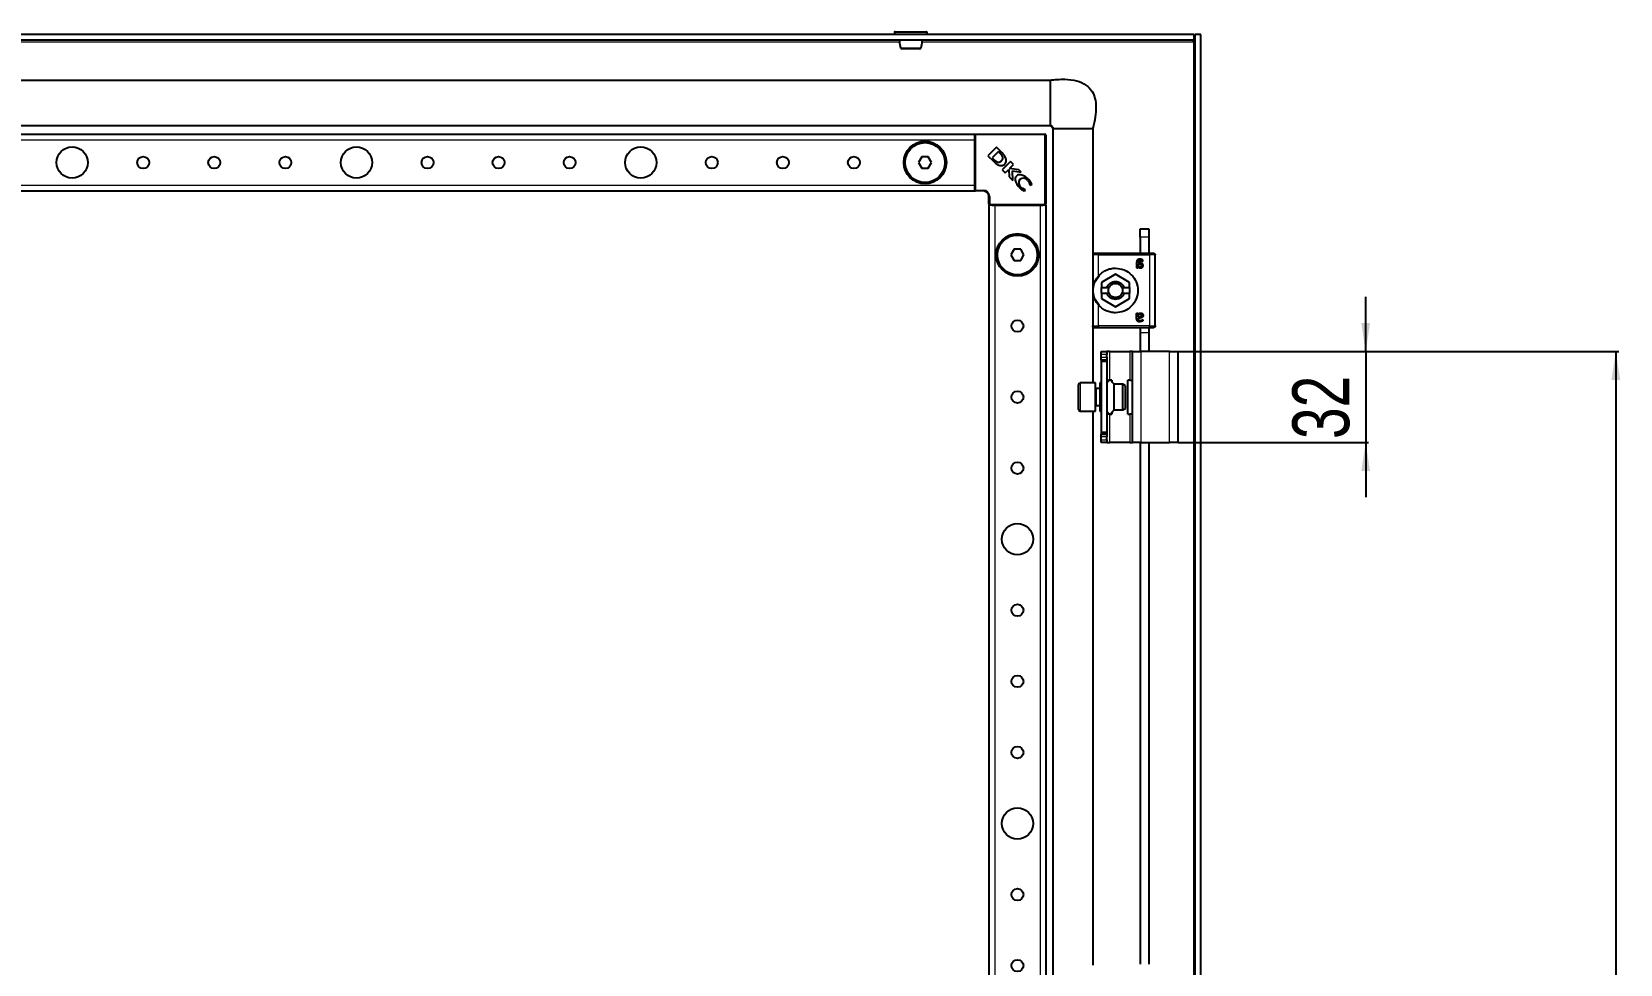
# Model space of a CAD drawing. Header units: millimetres. Extents: x -542 to 1728, y -422 to 1043.
# Drawn here: x 1169 to 1728, y 564 to 892 of the extents above; entities that cross this region are included whole.
import ezdxf

# ---------------------------------------------------------------- set-up
doc = ezdxf.new("R2010")
doc.units = ezdxf.units.MM
doc.layers.add('FORMAT', color=7, linetype='Continuous')
doc.styles.add('SLDTEXTSTYLE0', font='TXT', dxfattribs={"width": 0.75})
doc.dimstyles.new('SLDDIMSTYLE0', dxfattribs={"dimtxt": 20, "dimasz": 10, "dimexe": 0, "dimexo": 0.0625, "dimgap": 5, "dimtad": 2, "dimdec": 1, "dimrnd": 1e-09, "dimzin": 12, "dimdsep": 46, "dimtxsty": 'SLDTEXTSTYLE0', "dimsah": 1, "dimcen": 0.09, "dimadec": 0, "dimazin": 3, "dimtfac": 1, "dimtofl": 0, "dimtmove": 0, "dimatfit": 3, "dimfxl": 0, "dimfrac": 2, "dimtolj": 1, "dimtzin": 12, "dimarcsym": 0})
doc.dimstyles.new('SLDDIMSTYLE1', dxfattribs={"dimtxt": 20, "dimasz": 10, "dimexe": 0, "dimexo": 0.0625, "dimgap": 5, "dimtad": 2, "dimdec": 1, "dimrnd": 1e-09, "dimzin": 12, "dimdsep": 46, "dimtxsty": 'SLDTEXTSTYLE0', "dimsah": 1, "dimcen": 0.09, "dimadec": 0, "dimazin": 3, "dimtfac": 1, "dimtmove": 0, "dimatfit": 0, "dimfxl": 0, "dimfrac": 2, "dimtolj": 1, "dimtzin": 12, "dimarcsym": 0})

# ---------------------------------------------------------------- blocks, each defined once
blk = doc.blocks.new('_D_5')
at = {"layer": 'FORMAT'}
for p, q in [((1572.12, 779.63), (1727.11, 779.63)), ((1726.11, 779.63), (1726.11, -152.37)), ((1572.12, -152.37), (1727.11, -152.37))]:
    blk.add_line(p, q, dxfattribs=at)
for points in [[(1726.11, 779.63), (1724.58, 769.63), (1727.65, 769.63)], [(1726.11, -152.37), (1727.65, -142.37), (1724.58, -142.37)]]:
    blk.add_solid(points, dxfattribs=at)
at = {"layer": 'FORMAT', "insert": (1700.33, 291.46), "char_height": 20, "attachment_point": 1, "rotation": 90, "style": 'SLDTEXTSTYLE0'}
blk.add_mtext('932', dxfattribs=at)
blk = doc.blocks.new('_D_6')
at = {"layer": 'FORMAT'}
for p, q in [((1638.11, 779.63), (1638.11, 798.86)), ((1572.12, 779.63), (1639.11, 779.63)), ((1638.11, 779.63), (1638.11, 747.63)), ((1572.12, 747.63), (1639.11, 747.63)), ((1638.11, 747.63), (1638.11, 728.39))]:
    blk.add_line(p, q, dxfattribs=at)
for points in [[(1638.11, 779.63), (1639.65, 789.63), (1636.58, 789.63)], [(1638.11, 747.63), (1636.58, 737.63), (1639.65, 737.63)]]:
    blk.add_solid(points, dxfattribs=at)
at = {"layer": 'FORMAT', "insert": (1612.33, 748.85), "char_height": 20, "attachment_point": 1, "rotation": 90, "style": 'SLDTEXTSTYLE0'}
blk.add_mtext('32', dxfattribs=at)

msp = doc.modelspace()

# ---------------------------------------------------------------- linework, layer by layer
at = {"color": 7, "linetype": 'Continuous', "lineweight": 25}
for p, q in [((1577.81, 891.13), (788.41, 891.13)), ((1577.81, 889.13), (788.41, 889.13)), ((1472.36, 891.88), (1472.36, 891.13)), ((1472.61, 892.13), (1481.12, 892.13)), ((1481.12, 892.13), (1483.61, 892.13)), ((1483.86, 891.13), (1483.86, 891.88)), ((1577.72, 889.13), (1577.51, 888.53)), ((1577.81, 889.13), (1577.81, 891.13)), ((1578.11, -263.87), (1578.11, 891.13)), ((1580.11, 891.13), (1578.11, 891.13)), ((1580.11, -263.87), (1580.11, 891.13)), ((839.11, 875.13), (1527.11, 875.13)), ((839.11, 859.13), (1527.11, 859.13)), ((865.61, 856.13), (1500.61, 856.13)), ((1500.61, 855.83), (1500.61, 856.13)), ((1500.61, 855.18), (1500.61, 855.83)), ((1500.61, 854.13), (1500.61, 855.18)), ((1500.91, 856.13), (1525.31, 856.13)), ((1525.61, 855.83), (1525.61, 831.43)), ((1528.11, 858.13), (1528.11, -230.87)), ((1542.11, 858.13), (1542.11, 813.8)), ((1500.61, 838.13), (1500.61, 854.13)), ((1508.22, 851.48), (1505.26, 848.52)), ((1508.92, 849.96), (1506.74, 847.77)), ((1510.21, 849.49), (1508.22, 851.48)), ((1509.66, 849.23), (1508.92, 849.96)), ((1481.95, 848.13), (1480.8, 846.13)), ((1480.8, 846.13), (1481.95, 844.13)), ((1484.26, 848.13), (1481.95, 848.13)), ((1481.95, 844.13), (1484.26, 844.13)), ((1485.42, 846.13), (1484.26, 848.13)), ((1484.26, 844.13), (1485.42, 846.13)), ((1505.26, 848.52), (1507.15, 846.63)), ((1506.74, 847.77), (1507.42, 847.12)), ((1507.15, 846.63), (1507.16, 846.61)), ((1513.22, 846.47), (1510.26, 843.52)), ((1512.88, 844.04), (1514.27, 845.43)), ((1516.14, 843.55), (1512.88, 844.04)), ((1514.27, 845.43), (1513.22, 846.47)), ((1500.61, 837.07), (1500.61, 838.13)), ((1510.26, 843.52), (1511.32, 842.46)), ((1511.32, 842.46), (1512.56, 843.7)), ((1512.56, 843.7), (1512.73, 841.04)), ((1512.73, 841.04), (1514.02, 839.75)), ((1513.84, 843.23), (1516.94, 842.75)), ((1514.02, 839.75), (1513.84, 843.23)), ((1516.94, 842.75), (1516.14, 843.55)), ((1519.93, 838.33), (1520.06, 838.19)), ((1520.06, 838.19), (1520.75, 838.52)), ((865.61, 836.13), (1500.61, 836.13)), ((1500.61, 836.43), (1500.61, 837.07)), ((1500.61, 836.13), (1500.61, 836.43)), ((1503.61, 836.13), (1500.91, 836.13)), ((1505.61, 831.43), (1505.61, 834.13)), ((1517.98, 836.13), (1518.49, 836.38)), ((1518.49, 836.38), (1518.38, 836.48)), ((1505.61, 831.13), (1505.61, -203.87)), ((1505.61, 831.13), (1505.91, 831.13)), ((1506.56, 831.13), (1505.91, 831.13)), ((1506.56, 831.13), (1507.61, 831.13)), ((1507.61, 831.13), (1523.61, 831.13)), ((1523.61, 831.13), (1524.66, 831.13)), ((1525.31, 831.13), (1524.66, 831.13)), ((1525.31, 831.13), (1525.61, 831.13)), ((1525.61, 831.13), (1525.61, -203.87)), ((1558.81, 822.83), (1561.81, 822.83)), ((1558.81, 819.83), (1558.81, 822.83)), ((1561.81, 822.83), (1561.81, 819.83)), ((1558.81, 819.83), (1558.81, 814.13)), ((1561.81, 819.83), (1561.81, 814.13)), ((1514.45, 815.63), (1513.3, 813.63)), ((1513.3, 813.63), (1514.45, 811.63)), ((1516.76, 815.63), (1514.45, 815.63)), ((1514.45, 811.63), (1516.76, 811.63)), ((1517.92, 813.63), (1516.76, 815.63)), ((1516.76, 811.63), (1517.92, 813.63)), ((1542.11, 813.63), (1542.11, 788.63)), ((1562.11, 814.13), (1544.11, 814.13)), ((1557.55, 811.08), (1557.55, 809.22)), ((1558.08, 810.83), (1558.08, 811.05)), ((1558.46, 810.83), (1558.08, 810.83)), ((1558.08, 810.48), (1558.51, 810.48)), ((1558.08, 809.89), (1558.08, 810.48)), ((1562.71, 814.13), (1562.46, 814.13)), ((1564.11, 788.63), (1564.11, 813.63)), ((1542.94, 804.25), (1544.45, 806.51)), ((1550.11, 806.84), (1545.16, 803.98)), ((1555.06, 803.98), (1550.11, 806.84)), ((1558.01, 809.22), (1558.01, 809.5)), ((1545.16, 803.98), (1545.16, 802.13)), ((1545.16, 800.13), (1545.16, 802.13)), ((1545.16, 802.13), (1547.12, 802.13)), ((1545.16, 800.13), (1545.16, 798.27)), ((1545.16, 800.13), (1547.12, 800.13)), ((1547.82, 802.13), (1547.12, 802.13)), ((1547.12, 800.13), (1547.82, 800.13)), ((1553.1, 802.13), (1552.4, 802.13)), ((1552.4, 800.13), (1553.1, 800.13)), ((1553.1, 802.13), (1555.06, 802.13)), ((1553.1, 800.13), (1555.06, 800.13)), ((1555.06, 802.13), (1555.06, 803.98)), ((1555.06, 802.13), (1555.06, 800.13)), ((1555.06, 798.27), (1555.06, 800.13)), ((1544.45, 795.74), (1542.94, 798)), ((1545.16, 798.27), (1550.11, 795.41)), ((1550.11, 795.41), (1555.06, 798.27)), ((1542.11, 788.45), (1542.11, 768.63)), ((1544.11, 788.13), (1562.11, 788.13)), ((1557.55, 791.17), (1557.55, 793.03)), ((1558.01, 793.03), (1558.01, 792.75)), ((1558.08, 791.77), (1558.08, 792.36)), ((1558.51, 791.77), (1558.08, 791.77)), ((1558.46, 791.42), (1558.08, 791.42)), ((1558.08, 791.42), (1558.08, 791.2)), ((1558.81, 788.2), (1558.81, 786.33)), ((1561.81, 788.2), (1561.81, 786.33)), ((1562.46, 788.13), (1562.71, 788.13)), ((1558.81, 786.33), (1558.81, 779.63)), ((1561.81, 786.33), (1561.81, 779.63)), ((1545.11, 779.63), (1547.11, 779.63)), ((1545.11, 778.63), (1545.11, 779.63)), ((1545.11, 777.63), (1545.11, 778.63)), ((1545.11, 776.63), (1545.11, 777.63)), ((1547.11, 779.63), (1547.11, 778.63)), ((1548.11, 779.63), (1547.11, 779.63)), ((1547.11, 777.63), (1547.11, 778.63)), ((1547.11, 777.63), (1547.11, 776.63)), ((1548.11, 779.63), (1555.11, 779.63)), ((1556.11, 779.63), (1555.11, 779.63)), ((1556.11, 779.63), (1559.11, 779.63)), ((1556.11, 747.63), (1556.11, 779.63)), ((1569.11, 779.63), (1559.11, 779.63)), ((1569.11, 779.63), (1572.11, 779.63)), ((1572.11, 747.63), (1572.11, 779.63)), ((1547.11, 776.63), (1545.11, 776.63)), ((1545.11, 776.63), (1545.11, 776.13)), ((1547.11, 776.13), (1545.11, 776.13)), ((1545.11, 776.13), (1545.11, 751.13)), ((1547.11, 776.63), (1547.11, 776.13)), ((1547.11, 776.13), (1547.11, 751.13)), ((1537.11, 761.37), (1537.11, 768.03)), ((1543.11, 768.63), (1537.71, 768.63)), ((1543.11, 761.07), (1543.11, 768.63)), ((1544.61, 766.63), (1543.36, 766.63)), ((1545.11, 768.63), (1544.61, 768.63)), ((1544.61, 768.63), (1544.61, 767.41)), ((1544.61, 767.41), (1544.61, 758.63)), ((1547.11, 769.63), (1548.11, 769.63)), ((1548.81, 769.63), (1548.11, 769.63)), ((1548.81, 769.63), (1548.81, 769.18)), ((1552.74, 768.13), (1549.61, 768.13)), ((1549.61, 759.13), (1549.61, 768.13)), ((1553.61, 767.63), (1552.74, 768.13)), ((1552.74, 759.13), (1552.74, 768.13)), ((1553.61, 759.63), (1553.61, 767.63)), ((1554.41, 757.63), (1554.41, 769.63)), ((1555.11, 769.63), (1554.41, 769.63)), ((1555.11, 769.63), (1556.11, 769.63)), ((1537.11, 759.23), (1537.11, 761.37)), ((1543.11, 758.63), (1543.11, 761.07)), ((1543.36, 760.63), (1544.61, 760.63)), ((1537.71, 758.63), (1543.11, 758.63)), ((1542.11, 758.63), (1542.11, 563.8)), ((1544.61, 758.63), (1545.11, 758.63)), ((1548.11, 757.63), (1547.11, 757.63)), ((1548.11, 757.63), (1548.81, 757.63)), ((1548.81, 758.07), (1548.81, 757.63)), ((1549.61, 759.13), (1552.74, 759.13)), ((1552.74, 759.13), (1553.61, 759.63)), ((1554.41, 757.63), (1555.11, 757.63)), ((1556.11, 757.63), (1555.11, 757.63)), ((1547.11, 751.13), (1545.11, 751.13)), ((1545.11, 751.13), (1545.11, 750.63)), ((1545.11, 749.63), (1545.11, 750.63)), ((1545.11, 750.63), (1547.11, 750.63)), ((1545.11, 748.63), (1545.11, 749.63)), ((1547.11, 751.13), (1547.11, 750.63)), ((1547.11, 750.63), (1547.11, 749.63)), ((1547.11, 748.63), (1547.11, 749.63)), ((1545.11, 747.63), (1545.11, 748.63)), ((1547.11, 747.63), (1545.11, 747.63)), ((1547.11, 748.63), (1547.11, 747.63)), ((1547.11, 747.63), (1548.11, 747.63)), ((1555.11, 747.63), (1548.11, 747.63)), ((1555.11, 747.63), (1556.11, 747.63)), ((1559.11, 747.63), (1556.11, 747.63)), ((1558.81, 747.63), (1558.81, 564.13)), ((1559.11, 747.63), (1569.11, 747.63)), ((1561.81, 747.63), (1561.81, 564.13)), ((1572.11, 747.63), (1569.11, 747.63))]:
    msp.add_line(p, q, dxfattribs=at)
at = {"color": 8, "linetype": 'Continuous', "lineweight": 18}
for p, q in [((892.08, 888.53), (1474.14, 888.53)), ((1481.25, 891.88), (1472.36, 891.88)), ((1483.86, 891.88), (1481.25, 891.88)), ((1482.08, 888.53), (1577.51, 888.53)), ((1577.51, 888.53), (1577.51, -261.27)), ((1500.91, 855.83), (1500.61, 855.83)), ((1500.91, 855.83), (1500.91, 856.13)), ((1500.91, 855.83), (1500.91, 836.43)), ((1525.31, 855.83), (1500.91, 855.83)), ((1525.31, 855.83), (1525.31, 856.13)), ((1525.31, 831.43), (1525.31, 855.83)), ((1525.31, 855.83), (1525.61, 855.83)), ((865.61, 854.13), (1500.61, 854.13)), ((865.61, 838.13), (1500.61, 838.13)), ((1500.91, 836.43), (1500.61, 836.43)), ((1500.91, 836.43), (1503.61, 836.43)), ((1500.91, 836.13), (1500.91, 836.43)), ((1503.61, 836.13), (1503.61, 836.43)), ((1505.61, 834.13), (1505.91, 834.13)), ((1505.91, 834.13), (1505.91, 831.43)), ((1505.91, 831.43), (1505.61, 831.43)), ((1505.91, 831.43), (1525.31, 831.43)), ((1505.91, 831.13), (1505.91, 831.43)), ((1507.61, 831.13), (1507.61, -203.87)), ((1523.61, 831.13), (1523.61, -203.87)), ((1525.31, 831.13), (1525.31, 831.43)), ((1525.61, 831.43), (1525.31, 831.43)), ((1561.81, 819.83), (1558.81, 819.83)), ((1544.11, 806.19), (1544.11, 813.63)), ((1544.11, 813.63), (1562.11, 813.63)), ((1562.11, 813.63), (1562.11, 788.63)), ((1544.11, 788.63), (1544.11, 796.06)), ((1550.11, 798.63), (1550.11, 797.98)), ((1562.11, 788.63), (1544.11, 788.63)), ((1558.81, 786.33), (1561.81, 786.33)), ((1547.11, 778.63), (1545.11, 778.63)), ((1545.11, 777.63), (1547.11, 777.63)), ((1548.11, 769.63), (1548.11, 779.63)), ((1555.11, 779.63), (1555.11, 769.63)), ((1559.11, 747.63), (1559.11, 779.63)), ((1569.11, 747.63), (1569.11, 779.63)), ((1537.71, 768.63), (1537.71, 761.07)), ((1543.36, 766.63), (1543.36, 760.63)), ((1537.71, 761.07), (1537.71, 758.63)), ((1548.11, 747.63), (1548.11, 757.63)), ((1555.11, 757.63), (1555.11, 747.63)), ((1547.11, 749.63), (1545.11, 749.63)), ((1545.11, 748.63), (1547.11, 748.63))]:
    msp.add_line(p, q, dxfattribs=at)
at = {"color": 7, "linetype": 'Continuous', "lineweight": 25}
for centre, radius in [((1183.11, 846.13), 5.5), ((1283.11, 846.13), 5.5), ((1383.11, 846.13), 5.5), ((1483.11, 846.13), 7.5), ((1483.11, 846.13), 7), ((1208.11, 846.13), 2.1), ((1233.11, 846.13), 2.1), ((1258.11, 846.13), 2.1), ((1308.11, 846.13), 2.1), ((1333.11, 846.13), 2.1), ((1358.11, 846.13), 2.1), ((1408.11, 846.13), 2.1), ((1433.11, 846.13), 2.1), ((1458.11, 846.13), 2.1), ((1515.61, 813.63), 7.5), ((1515.61, 813.63), 7), ((1515.61, 788.63), 2.1), ((1515.61, 763.63), 2.1), ((1515.61, 738.63), 2.1), ((1515.61, 713.63), 5.5), ((1515.61, 688.63), 2.1), ((1515.61, 663.63), 2.1), ((1515.61, 638.63), 2.1), ((1515.61, 613.63), 5.5), ((1515.61, 588.63), 2.1), ((1515.61, 563.63), 2.1)]:
    msp.add_circle(centre, radius, dxfattribs=at)
for centre, radius, start, end in [((1472.61, 891.88), 0.25, 90, 180), ((1483.61, 891.88), 0.25, 0, 90), ((1475, 886.63), 0.5, 195.2465, 270.046), ((1481.22, 886.63), 0.5, 269.9637, 344.834), ((1500.91, 855.83), 0.3, 90, 180), ((1525.31, 855.83), 0.3, 0, 90), ((1507, 845.83), 4.87, 20.3445, 48.7777), ((1505.19, 845.05), 6.12, 36.9888, 43.0744), ((1518.01, 839.05), 1.94, 143.3097, 232.3464), ((1517.61, 838.62), 1.97, 38.454, 125.887), ((1500.91, 836.43), 0.3, 180, 270), ((1503.61, 834.13), 2, 0, 90), ((1505.91, 831.43), 0.3, 180, 270), ((1525.31, 831.43), 0.3, 270, 0), ((1537.71, 768.03), 0.6, 90, 180), ((1543.36, 766.88), 0.25, 180, 270), ((1543.36, 760.38), 0.25, 90, 180), ((1537.71, 759.23), 0.6, 180, 270)]:
    msp.add_arc(centre, radius, start, end, dxfattribs=at)
at = {"color": 8, "linetype": 'Continuous', "lineweight": 18}
msp.add_arc((1503.61, 834.13), 2.3, 0, 90, dxfattribs=at)
at = {"color": 7, "linetype": 'Continuous', "lineweight": 25}
for points, knots in [([(1474.09, 889.13), (1474.09, 889), (1474.11, 888.08), (1474.33, 887.22), (1474.52, 886.47)], [0, 0, 0, 0, 0.14185, 1, 1, 1, 1]), ([(1481.7, 886.47), (1481.89, 887.22), (1482.11, 888.08), (1482.13, 889), (1482.13, 889.13)], [0, 0, 0, 0, 0.85815, 1, 1, 1, 1]), ([(1577.51, 888.53), (1577.56, 888.68), (1577.61, 888.84), (1577.71, 889.06), (1577.76, 889.13), (1577.81, 889.13)], [0, 0, 0, 0, 0.5, 0.5, 1, 1, 1, 1]), ([(1578.11, 891.13), (1578.08, 890.75), (1578.05, 890.17), (1577.87, 889.6), (1577.81, 889.41)], [0, 0, 0, 0, 0.662931, 1, 1, 1, 1]), ([(1481.18, 886.13), (1481.19, 886.13), (1481.24, 886.13), (1480.96, 886.13), (1480.44, 886.13), (1479.72, 886.13), (1478.87, 886.13), (1477.8, 886.13), (1476.78, 886.13), (1475.89, 886.13), (1475.28, 886.13), (1474.99, 886.13), (1475.03, 886.13), (1475.04, 886.13)], [0, 0, 0, 0, 0.03384, 0.141254, 0.248698, 0.315774, 0.423314, 0.530846, 0.63821, 0.745706, 0.853372, 0.960917, 1, 1, 1, 1]), ([(1527.11, 875.13), (1528.84, 875.29), (1531.98, 875.6), (1536.3, 875.08), (1539.73, 873.66), (1541.95, 871.34), (1543.03, 868.57), (1543.35, 865.52), (1543.06, 861.96), (1542.44, 859.47), (1542.11, 858.13)], [0, 0, 0, 0, 0.176713, 0.320911, 0.440308, 0.54837, 0.6374, 0.738878, 0.858543, 1, 1, 1, 1]), ([(1527.11, 875.13), (1527.11, 875.09), (1527.11, 875.03), (1527.11, 874.39), (1527.11, 872.93), (1527.11, 870.74), (1527.11, 868.73), (1527.11, 867.13), (1527.11, 865.52), (1527.11, 863.51), (1527.11, 861.34), (1527.11, 859.83), (1527.11, 859.42), (1527.11, 859.29)], [0, 0, 0, 0, 0.069165, 0.1363, 0.267291, 0.398282, 0.465417, 0.534583, 0.603748, 0.670883, 0.801874, 0.932865, 1, 1, 1, 1]), ([(1527.11, 859.29), (1527.21, 859.27), (1527.35, 859.26), (1527.5, 859.19), (1527.59, 859.13), (1527.64, 859.06), (1527.68, 858.99), (1527.71, 858.92), (1527.78, 858.75), (1527.95, 858.66), (1528.1, 858.44), (1528.13, 858.24), (1528.15, 858.13)], [0, 0, 0, 0, 0.146823, 0.202041, 0.247643, 0.28691, 0.323569, 0.360785, 0.40083, 0.628513, 0.79432, 1, 1, 1, 1]), ([(1528.11, 858.13), (1527.96, 858.35), (1527.69, 858.75), (1527.29, 859.01), (1527.11, 859.13)], [0, 0, 0, 0, 0.5615605, 1, 1, 1, 1]), ([(1528.22, 858.13), (1528.25, 858.13), (1528.34, 858.13), (1528.79, 858.13), (1529.09, 858.13)], [0, 0, 0, 0, 0.350861, 1, 1, 1, 1]), ([(1507.16, 846.61), (1507.24, 846.54), (1507.4, 846.38), (1507.57, 846.23), (1507.65, 846.15)], [0, 0, 0, 0, 0.486421, 1, 1, 1, 1]), ([(1507.42, 847.12), (1507.62, 846.92), (1507.98, 846.58), (1508.52, 846.25), (1508.97, 846.19), (1509.31, 846.26), (1509.67, 846.45), (1509.88, 846.64), (1509.99, 846.75)], [0, 0, 0, 0, 0.274676, 0.503042, 0.607381, 0.716579, 0.843412, 1, 1, 1, 1]), ([(1507.65, 846.15), (1507.8, 846.02), (1508.06, 845.78), (1508.36, 845.57), (1508.49, 845.47)], [0, 0, 0, 0, 0.55183, 1, 1, 1, 1]), ([(1508.49, 845.47), (1508.7, 845.37), (1509.09, 845.16), (1509.72, 845.04), (1510.31, 845.08), (1510.85, 845.28), (1511.28, 845.64), (1511.57, 846.16), (1511.69, 846.81), (1511.61, 847.27), (1511.56, 847.52)], [0, 0, 0, 0, 0.138091, 0.265455, 0.384013, 0.496103, 0.605759, 0.71979, 0.847662, 1, 1, 1, 1]), ([(1509.99, 846.75), (1510.08, 846.84), (1510.25, 847.02), (1510.43, 847.3), (1510.52, 847.57), (1510.52, 847.9), (1510.37, 848.3), (1510.18, 848.58), (1510.08, 848.74)], [0, 0, 0, 0, 0.176808, 0.319231, 0.43938, 0.552395, 0.749205, 1, 1, 1, 1]), ([(1515.35, 841.46), (1515.21, 841.3), (1514.93, 840.96), (1514.76, 840.27), (1514.89, 839.39), (1515.46, 838.32), (1516.1, 837.63), (1516.47, 837.23)], [0, 0, 0, 0, 0.130532, 0.266031, 0.423997, 0.666819, 1, 1, 1, 1]), ([(1519.51, 840.26), (1519.14, 840.59), (1518.45, 841.2), (1517.28, 841.75), (1516.34, 841.89), (1515.69, 841.74), (1515.46, 841.55), (1515.35, 841.46)], [0, 0, 0, 0, 0.315674, 0.58952, 0.813199, 0.909026, 1, 1, 1, 1]), ([(1519.15, 839.84), (1519.37, 839.58), (1519.75, 839.13), (1519.87, 838.56), (1519.93, 838.33)], [0, 0, 0, 0, 0.579608, 1, 1, 1, 1]), ([(1520.75, 838.52), (1520.57, 838.86), (1520.23, 839.49), (1519.74, 840.01), (1519.51, 840.26)], [0, 0, 0, 0, 0.5368, 1, 1, 1, 1]), ([(1516.47, 837.23), (1516.74, 836.98), (1517.2, 836.56), (1517.75, 836.26), (1517.98, 836.13)], [0, 0, 0, 0, 0.577653, 1, 1, 1, 1]), ([(1518.38, 836.48), (1518.07, 836.63), (1517.5, 836.89), (1517.04, 837.32), (1516.83, 837.51)], [0, 0, 0, 0, 0.547643, 1, 1, 1, 1]), ([(1558.66, 812.13), (1558.52, 812.12), (1558.29, 812.11), (1558.01, 812.01), (1557.82, 811.9), (1557.68, 811.73), (1557.57, 811.45), (1557.56, 811.23), (1557.55, 811.08)], [0, 0, 0, 0, 0.250089, 0.382495, 0.500259, 0.622163, 0.750133, 1, 1, 1, 1]), ([(1558.08, 811.05), (1558.08, 811.14), (1558.09, 811.28), (1558.15, 811.45), (1558.22, 811.56), (1558.33, 811.64), (1558.45, 811.69), (1558.59, 811.71), (1558.67, 811.71), (1558.72, 811.71)], [0, 0, 0, 0, 0.250023, 0.382539, 0.499802, 0.620838, 0.749652, 0.874777, 1, 1, 1, 1]), ([(1559.84, 809.91), (1559.84, 809.99), (1559.83, 810.15), (1559.74, 810.36), (1559.58, 810.54), (1559.31, 810.71), (1558.93, 810.81), (1558.62, 810.83), (1558.46, 810.83)], [0, 0, 0, 0, 0.125049, 0.249886, 0.370856, 0.49982, 0.749609, 1, 1, 1, 1]), ([(1558.51, 810.48), (1558.61, 810.47), (1558.79, 810.47), (1559.02, 810.41), (1559.16, 810.31), (1559.25, 810.21), (1559.31, 810.09), (1559.31, 809.99), (1559.31, 809.95)], [0, 0, 0, 0, 0.279652, 0.500248, 0.629485, 0.750186, 0.875763, 1, 1, 1, 1]), ([(1559.73, 811.63), (1559.73, 811.68), (1559.73, 811.77), (1559.66, 811.86), (1559.53, 811.94), (1559.2, 812.07), (1558.88, 812.11), (1558.66, 812.13)], [0, 0, 0, 0, 0.124693, 0.187182, 0.249773, 0.500039, 1, 1, 1, 1]), ([(1558.72, 811.71), (1558.88, 811.7), (1559.12, 811.67), (1559.37, 811.54), (1559.5, 811.47), (1559.57, 811.43), (1559.61, 811.42), (1559.62, 811.42)], [0, 0, 0, 0, 0.4987, 0.749508, 0.874949, 0.946783, 1, 1, 1, 1]), ([(1559.62, 811.42), (1559.64, 811.42), (1559.65, 811.42), (1559.67, 811.43), (1559.68, 811.45), (1559.7, 811.47), (1559.72, 811.51), (1559.72, 811.55), (1559.73, 811.59), (1559.73, 811.62), (1559.73, 811.63)], [0, 0, 0, 0, 0.128825, 0.180169, 0.243397, 0.36986, 0.499864, 0.749649, 0.843476, 1, 1, 1, 1]), ([(1544.11, 796.06), (1543.82, 796.44), (1543.25, 797.2), (1542.69, 798.44), (1542.34, 799.72), (1542.22, 801.13), (1542.34, 802.53), (1542.7, 803.81), (1543.25, 805.06), (1543.82, 805.81), (1544.11, 806.19)], [0, 0, 0, 0, 0.125762, 0.25037, 0.375307, 0.500139, 0.62481, 0.749763, 0.874888, 1, 1, 1, 1]), ([(1557.55, 809.22), (1557.55, 809.21), (1557.55, 809.19), (1557.57, 809.17), (1557.59, 809.15), (1557.67, 809.13), (1557.73, 809.13), (1557.78, 809.13)], [0, 0, 0, 0, 0.124881, 0.183376, 0.250934, 0.500336, 1, 1, 1, 1]), ([(1557.78, 809.13), (1557.82, 809.13), (1557.89, 809.13), (1557.97, 809.15), (1557.99, 809.17), (1558.01, 809.19), (1558.01, 809.21), (1558.01, 809.22)], [0, 0, 0, 0, 0.499718, 0.749437, 0.810587, 0.875078, 1, 1, 1, 1]), ([(1558.01, 809.5), (1558.13, 809.38), (1558.32, 809.21), (1558.59, 809.1), (1558.76, 809.07), (1558.84, 809.07), (1558.88, 809.07)], [0, 0, 0, 0, 0.499113, 0.749325, 0.874665, 1, 1, 1, 1]), ([(1558.8, 809.48), (1558.73, 809.48), (1558.59, 809.5), (1558.33, 809.63), (1558.18, 809.79), (1558.08, 809.89)], [0, 0, 0, 0, 0.249939, 0.499864, 1, 1, 1, 1]), ([(1559.31, 809.95), (1559.31, 809.88), (1559.3, 809.78), (1559.24, 809.67), (1559.17, 809.59), (1559.09, 809.54), (1559, 809.5), (1558.9, 809.48), (1558.83, 809.48), (1558.8, 809.48)], [0, 0, 0, 0, 0.249168, 0.373635, 0.49939, 0.619394, 0.749656, 0.87477, 1, 1, 1, 1]), ([(1558.88, 809.07), (1559.01, 809.07), (1559.19, 809.08), (1559.41, 809.17), (1559.57, 809.27), (1559.69, 809.4), (1559.82, 809.61), (1559.83, 809.79), (1559.84, 809.91)], [0, 0, 0, 0, 0.25007, 0.379181, 0.500499, 0.62417, 0.750842, 1, 1, 1, 1]), ([(1557.55, 793.03), (1557.55, 793.05), (1557.55, 793.06), (1557.57, 793.08), (1557.59, 793.1), (1557.67, 793.12), (1557.73, 793.13), (1557.78, 793.13)], [0, 0, 0, 0, 0.124884, 0.186377, 0.250914, 0.500322, 1, 1, 1, 1]), ([(1558.66, 790.13), (1558.59, 790.13), (1558.44, 790.13), (1558.22, 790.17), (1558.01, 790.24), (1557.82, 790.36), (1557.68, 790.52), (1557.57, 790.8), (1557.56, 791.02), (1557.55, 791.17)], [0, 0, 0, 0, 0.125255, 0.250437, 0.383066, 0.500493, 0.622629, 0.75025, 1, 1, 1, 1]), ([(1557.78, 793.13), (1557.83, 793.13), (1557.88, 793.12), (1557.95, 793.11), (1557.98, 793.1), (1557.99, 793.08), (1558.01, 793.06), (1558.01, 793.04), (1558.01, 793.03)], [0, 0, 0, 0, 0.499162, 0.644242, 0.749698, 0.813605, 0.875217, 1, 1, 1, 1]), ([(1558.01, 792.75), (1558.13, 792.87), (1558.32, 793.04), (1558.63, 793.17), (1558.8, 793.18), (1558.88, 793.18)], [0, 0, 0, 0, 0.499364, 0.749701, 1, 1, 1, 1]), ([(1558.08, 792.36), (1558.18, 792.46), (1558.33, 792.62), (1558.55, 792.74), (1558.69, 792.77), (1558.77, 792.77), (1558.8, 792.77)], [0, 0, 0, 0, 0.499765, 0.749504, 0.874771, 1, 1, 1, 1]), ([(1558.08, 791.2), (1558.08, 791.16), (1558.08, 791.07), (1558.1, 790.93), (1558.15, 790.81), (1558.22, 790.7), (1558.33, 790.62), (1558.49, 790.55), (1558.63, 790.54), (1558.72, 790.54)], [0, 0, 0, 0, 0.125295, 0.250514, 0.383518, 0.50035, 0.621938, 0.750243, 1, 1, 1, 1]), ([(1559.84, 792.34), (1559.84, 792.3), (1559.84, 792.22), (1559.81, 792.07), (1559.74, 791.89), (1559.58, 791.71), (1559.31, 791.54), (1558.93, 791.44), (1558.62, 791.43), (1558.46, 791.42)], [0, 0, 0, 0, 0.062637, 0.125278, 0.250072, 0.374841, 0.499994, 0.749696, 1, 1, 1, 1]), ([(1559.31, 792.3), (1559.31, 792.26), (1559.31, 792.17), (1559.25, 792.04), (1559.16, 791.94), (1559.02, 791.84), (1558.79, 791.78), (1558.61, 791.78), (1558.51, 791.77)], [0, 0, 0, 0, 0.1244465, 0.2497948, 0.3699999, 0.4997343, 0.7199319, 1, 1, 1, 1]), ([(1559.73, 790.62), (1559.73, 790.6), (1559.73, 790.54), (1559.71, 790.46), (1559.66, 790.39), (1559.53, 790.31), (1559.2, 790.18), (1558.88, 790.15), (1558.66, 790.13)], [0, 0, 0, 0, 0.062686, 0.125173, 0.187628, 0.250185, 0.500314, 1, 1, 1, 1]), ([(1558.72, 790.54), (1558.88, 790.55), (1559.19, 790.58), (1559.45, 790.79), (1559.61, 790.83), (1559.62, 790.83)], [0, 0, 0, 0, 0.498852, 0.946609, 1, 1, 1, 1]), ([(1558.8, 792.77), (1558.87, 792.77), (1558.97, 792.76), (1559.09, 792.71), (1559.17, 792.66), (1559.24, 792.58), (1559.28, 792.5), (1559.31, 792.4), (1559.31, 792.33), (1559.31, 792.3)], [0, 0, 0, 0, 0.249623, 0.37714, 0.499734, 0.62273, 0.749812, 0.874876, 1, 1, 1, 1]), ([(1558.88, 793.18), (1559.01, 793.18), (1559.19, 793.17), (1559.41, 793.08), (1559.57, 792.98), (1559.69, 792.85), (1559.82, 792.64), (1559.83, 792.46), (1559.84, 792.34)], [0, 0, 0, 0, 0.25007, 0.379559, 0.500499, 0.624556, 0.750843, 1, 1, 1, 1]), ([(1559.62, 790.83), (1559.64, 790.83), (1559.65, 790.83), (1559.67, 790.82), (1559.69, 790.8), (1559.7, 790.78), (1559.72, 790.72), (1559.73, 790.67), (1559.73, 790.62)], [0, 0, 0, 0, 0.13107, 0.182437, 0.243796, 0.371388, 0.500442, 1, 1, 1, 1]), ([(1549.61, 768.13), (1549.43, 768.28), (1549.09, 768.59), (1548.89, 769.15), (1548.53, 769.46), (1548.19, 769.59), (1547.83, 769.55), (1547.48, 769.36), (1547.23, 769), (1547.15, 768.71), (1547.11, 768.56)], [0, 0, 0, 0, 0.185676, 0.371025, 0.466937, 0.562172, 0.656347, 0.751553, 0.873842, 1, 1, 1, 1]), ([(1547.11, 758.69), (1547.15, 758.54), (1547.23, 758.25), (1547.48, 757.89), (1547.83, 757.7), (1548.19, 757.66), (1548.53, 757.79), (1548.89, 758.1), (1549.09, 758.67), (1549.43, 758.97), (1549.61, 759.13)], [0, 0, 0, 0, 0.1261582, 0.2484472, 0.3436534, 0.4378284, 0.5330628, 0.6289748, 0.8143244, 1, 1, 1, 1])]:
    msp.add_open_spline(points, degree=3, knots=knots, dxfattribs=at)
at = {"color": 8, "linetype": 'Continuous', "lineweight": 18}
msp.add_open_spline([(1474.56, 886.5), (1474.55, 886.5), (1474.5, 886.5), (1474.84, 886.5), (1475.55, 886.5), (1476.57, 886.5), (1477.76, 886.5), (1478.98, 886.5), (1479.97, 886.5), (1480.8, 886.5), (1481.4, 886.5), (1481.72, 886.5), (1481.67, 886.5), (1481.66, 886.5)], degree=3, knots=[0, 0, 0, 0, 0.038891, 0.14638, 0.253973, 0.361383, 0.468681, 0.576165, 0.683665, 0.750707, 0.858068, 0.965424, 1, 1, 1, 1], dxfattribs=at)
at = {"color": 7, "linetype": 'Continuous', "lineweight": 25}
for points in [[(1529.09, 858.13), (1529.42, 858.13), (1530.08, 858.13), (1531.05, 858.13), (1531.54, 858.13)], [(1531.54, 858.13), (1532.1, 858.13), (1533.23, 858.13), (1534.48, 858.13), (1535.11, 858.13)], [(1535.11, 858.13), (1535.74, 858.13), (1536.99, 858.13), (1538.12, 858.13), (1538.68, 858.13)], [(1538.68, 858.13), (1539.16, 858.13), (1540.14, 858.13), (1540.8, 858.13), (1541.13, 858.13)], [(1541.13, 858.13), (1541.41, 858.13), (1541.98, 858.13), (1542.07, 858.13), (1542.11, 858.13)], [(1542.61, 814.13), (1542.54, 814.12), (1542.41, 814.1), (1542.25, 813.99), (1542.13, 813.82), (1542.12, 813.69), (1542.11, 813.63)], [(1544.11, 814.13), (1543.91, 814.13), (1543.52, 814.13), (1543.02, 814.13), (1542.68, 814.13), (1542.63, 814.13), (1542.61, 814.13)], [(1563.61, 814.13), (1563.59, 814.13), (1563.54, 814.13), (1563.19, 814.13), (1562.7, 814.13), (1562.31, 814.13), (1562.11, 814.13)], [(1563.61, 814.13), (1563.67, 814.12), (1563.81, 814.1), (1563.97, 813.99), (1564.09, 813.82), (1564.1, 813.69), (1564.11, 813.63)], [(1544.11, 806.19), (1544.5, 806.6), (1545.29, 807.42), (1546.78, 808.29), (1548.4, 808.87), (1549.54, 808.94), (1550.11, 808.98)], [(1550.11, 808.98), (1551.14, 808.86), (1553.19, 808.62), (1555.8, 806.81), (1557.55, 804.21), (1558.16, 801.13), (1557.55, 798.04), (1555.8, 795.44), (1553.19, 793.63), (1551.14, 793.39), (1550.11, 793.28)], [(1547.12, 802.13), (1547.25, 802.43), (1547.52, 803.03), (1548.24, 803.72), (1549.13, 804.17), (1550.11, 804.33), (1551.09, 804.17), (1551.98, 803.72), (1552.7, 803.03), (1552.96, 802.43), (1553.1, 802.13)], [(1550.11, 797.98), (1549.78, 798.01), (1549.13, 798.06), (1548.24, 798.53), (1547.52, 799.22), (1547.25, 799.82), (1547.12, 800.13)], [(1547.82, 800.13), (1547.76, 800.29), (1547.64, 800.61), (1547.59, 801.13), (1547.64, 801.64), (1547.76, 801.96), (1547.82, 802.13)], [(1547.82, 802.13), (1547.93, 802.34), (1548.16, 802.77), (1548.72, 803.24), (1549.38, 803.56), (1549.87, 803.61), (1550.11, 803.63)], [(1550.11, 798.63), (1549.87, 798.65), (1549.38, 798.69), (1548.72, 799.01), (1548.16, 799.49), (1547.93, 799.91), (1547.82, 800.13)], [(1550.11, 803.63), (1550.35, 803.61), (1550.83, 803.56), (1551.5, 803.24), (1552.05, 802.77), (1552.28, 802.34), (1552.4, 802.13)], [(1553.1, 800.13), (1552.96, 799.82), (1552.7, 799.22), (1551.98, 798.53), (1551.09, 798.06), (1550.44, 798.01), (1550.11, 797.98)], [(1552.4, 800.13), (1552.28, 799.91), (1552.05, 799.49), (1551.5, 799.01), (1550.83, 798.69), (1550.35, 798.65), (1550.11, 798.63)], [(1552.4, 802.13), (1552.46, 801.96), (1552.58, 801.64), (1552.62, 801.13), (1552.58, 800.61), (1552.46, 800.29), (1552.4, 800.13)], [(1550.11, 793.28), (1549.54, 793.31), (1548.4, 793.38), (1546.78, 793.96), (1545.29, 794.83), (1544.5, 795.65), (1544.11, 796.06)], [(1542.61, 788.13), (1542.54, 788.13), (1542.41, 788.15), (1542.25, 788.26), (1542.13, 788.43), (1542.12, 788.56), (1542.11, 788.63)], [(1542.61, 788.13), (1542.63, 788.13), (1542.68, 788.13), (1543.02, 788.13), (1543.52, 788.13), (1543.91, 788.13), (1544.11, 788.13)], [(1562.11, 788.13), (1562.31, 788.13), (1562.7, 788.13), (1563.19, 788.13), (1563.54, 788.13), (1563.59, 788.13), (1563.61, 788.13)], [(1564.11, 788.63), (1564.1, 788.56), (1564.09, 788.43), (1563.97, 788.26), (1563.81, 788.15), (1563.67, 788.13), (1563.61, 788.13)]]:
    msp.add_open_spline(points, degree=3, dxfattribs=at)
at = {"color": 8, "linetype": 'Continuous', "lineweight": 18}
for points in [[(1544.11, 813.63), (1543.85, 813.63), (1543.32, 813.63), (1542.66, 813.63), (1542.2, 813.63), (1542.14, 813.63), (1542.11, 813.63)], [(1544.11, 814.13), (1544.11, 814.12), (1544.11, 814.1), (1544.11, 813.99), (1544.11, 813.82), (1544.11, 813.69), (1544.11, 813.63)], [(1562.11, 813.63), (1562.11, 813.69), (1562.11, 813.82), (1562.11, 813.99), (1562.11, 814.1), (1562.11, 814.12), (1562.11, 814.13)], [(1564.11, 813.63), (1564.08, 813.63), (1564.02, 813.63), (1563.56, 813.63), (1562.9, 813.63), (1562.37, 813.63), (1562.11, 813.63)], [(1542.11, 788.63), (1542.14, 788.63), (1542.2, 788.63), (1542.66, 788.63), (1543.32, 788.63), (1543.85, 788.63), (1544.11, 788.63)], [(1544.11, 788.63), (1544.11, 788.56), (1544.11, 788.43), (1544.11, 788.26), (1544.11, 788.15), (1544.11, 788.13), (1544.11, 788.13)], [(1562.11, 788.13), (1562.11, 788.13), (1562.11, 788.15), (1562.11, 788.26), (1562.11, 788.43), (1562.11, 788.56), (1562.11, 788.63)], [(1562.11, 788.63), (1562.37, 788.63), (1562.9, 788.63), (1563.56, 788.63), (1564.02, 788.63), (1564.08, 788.63), (1564.11, 788.63)]]:
    msp.add_open_spline(points, degree=3, dxfattribs=at)

# ---------------------------------------------------------------- dimensions: what is measured, and where the dimension line sits
at = {"layer": 'FORMAT'}
for base, p2, dimstyle, picture, middle in [((1638.11, 747.63), (1572.11, 747.63), 'SLDDIMSTYLE1', '_D_6', (1638.11, 763.63)), ((1726.11, -152.37), (1572.11, -152.37), 'SLDDIMSTYLE0', '_D_5', (1726.11, 313.63))]:
    dim = msp.add_linear_dim(base=base, p1=(1572.11, 779.63), p2=p2, angle=90, dimstyle=dimstyle, dxfattribs=at)
    dim.commit()
    dim.dimension.update_dxf_attribs({"geometry": picture, "text_midpoint": middle, "dimtype": 160})

doc.saveas('drawing.dxf')
